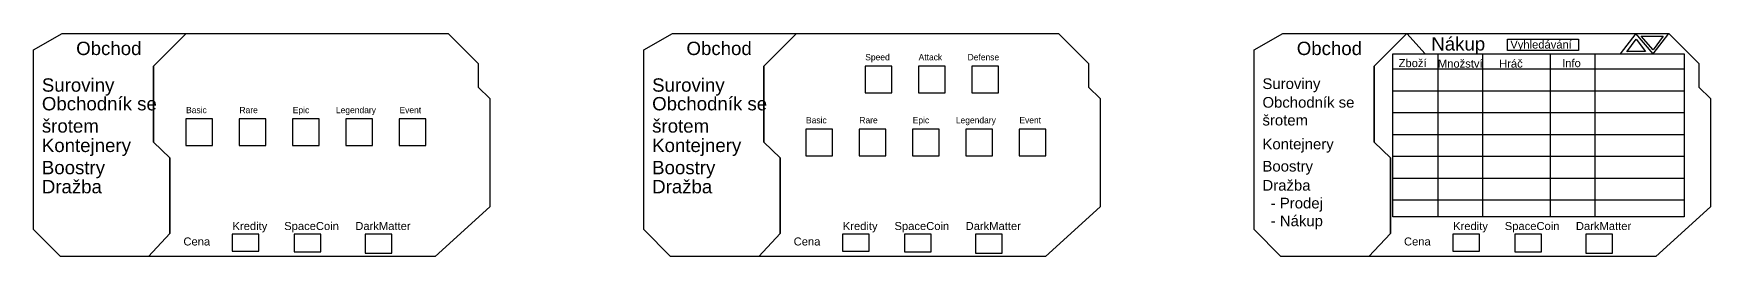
# Model space of a CAD drawing. Header units: millimetres. Extents: x 33057 to 249580, y -15894 to 47997.
# Drawn here: x 55908 to 62194, y -9943 to -9107 of the extents above; entities that cross this region are included whole.
import ezdxf

# ---------------------------------------------------------------- set-up
doc = ezdxf.new("R2010")
doc.units = ezdxf.units.MM
doc.layers.add('Obrys', color=253, linetype='Continuous', lineweight=30)
doc.layers.add('základní', color=4, linetype='Continuous')
doc.styles.get("Standard").update_dxf_attribs({"font": 'arial.ttf'})

msp = doc.modelspace()

# ---------------------------------------------------------------- linework, layer by layer
at = {"layer": 'základní', "lineweight": 30}
for p, q in [((61055.7, -9107.1), (61124.2, -9183.4)), ((61914.2, -9107.1), (61856.1, -9183.4)), ((61979.3, -9183.4), (61914.2, -9107.1)), ((61979.3, -9183.4), (62038.4, -9107.1)), ((59124.9, -9329.2), (59124.9, -9229.2)), ((61003.8, -9239.3), (62095.7, -9239.3)), ((61124.2, -9183.4), (61979.3, -9183.4)), ((61172.4, -9183.4), (61172.4, -9794.5)), ((61340, -9183.4), (61340, -9794.5)), ((61593.5, -9183.4), (61593.5, -9794.5)), ((61761, -9183.4), (61761, -9794.5)), ((61003.8, -9321.2), (62095.7, -9321.2)), ((56578.6, -9527.3), (56578.6, -9427.3)), ((61003.8, -9403.2), (62095.7, -9403.2)), ((58902.6, -9565.3), (58902.6, -9465.3)), ((61003.8, -9485.2), (62095.7, -9485.2)), ((56478.6, -9527.3), (56578.6, -9527.3)), ((58802.6, -9565.3), (58902.6, -9565.3)), ((61003.8, -9567.1), (62095.7, -9567.1)), ((61003.8, -9649.1), (62095.7, -9649.1)), ((61003.8, -9731), (62095.7, -9731))]:
    msp.add_line(p, q, dxfattribs=at)
at = {"layer": 'základní', "color": 6, "lineweight": 30}
for p, q in [((61880.6, -9176.2), (61915.2, -9128.7)), ((61950.9, -9174), (61882.1, -9174)), ((61915.2, -9128.7), (61950.9, -9174))]:
    msp.add_line(p, q, dxfattribs=at)
at = {"layer": 'základní', "color": 152, "lineweight": 30, "true_color": 0x2776bb}
for p, q in [((61979.7, -9167.6), (61935, -9117.5)), ((61935, -9117.5), (62017, -9117.5)), ((62017, -9117.5), (61979.7, -9167.6))]:
    msp.add_line(p, q, dxfattribs=at)
at = {"layer": 'základní', "lineweight": 30}
for points in [[(56338.2, -9942.6), (56008.1, -9942.6), (55907.6, -9842), (55907.6, -9167.9), (56014.8, -9107.1), (56479.9, -9107.1), (56357.5, -9229.8), (56357.5, -9514.2), (56419, -9573.3), (56419, -9856.5)], [(56357.5, -9229.8), (56479.9, -9107.1), (57462.5, -9107.1), (57575.1, -9219.6), (57575.1, -9307.6), (57618.4, -9350.9), (57618.4, -9757.2), (57413.6, -9942.6), (56338.2, -9942.6), (56419, -9856.5), (56419, -9573.3), (56357.5, -9514.2)], [(58626.1, -9942.6), (58296, -9942.6), (58195.6, -9842), (58195.6, -9167.9), (58302.7, -9107.1), (58767.8, -9107.1), (58645.4, -9229.8), (58645.4, -9514.2), (58706.9, -9573.3), (58706.9, -9856.5)], [(58645.4, -9229.8), (58767.8, -9107.1), (59750.4, -9107.1), (59863, -9219.6), (59863, -9307.6), (59906.3, -9350.9), (59906.3, -9757.2), (59701.5, -9942.6), (58626.1, -9942.6), (58706.9, -9856.5), (58706.9, -9573.3), (58645.4, -9514.2)], [(60914.1, -9942.6), (60584, -9942.6), (60483.5, -9842), (60483.5, -9167.9), (60590.7, -9107.1), (61055.7, -9107.1), (60933.4, -9229.8), (60933.4, -9514.2), (60994.9, -9573.3), (60994.9, -9856.5)], [(60933.4, -9229.8), (61055.7, -9107.1), (62038.4, -9107.1), (62150.9, -9219.6), (62150.9, -9307.6), (62194.2, -9350.9), (62194.2, -9757.2), (61989.5, -9942.6), (60914.1, -9942.6), (60994.9, -9856.5), (60994.9, -9573.3), (60933.4, -9514.2)], [(61433.2, -9128.7), (61699.7, -9128.7), (61699.7, -9170.8), (61433.2, -9170.8)], [(59124.9, -9229.2), (59024.9, -9229.2), (59024.9, -9329.2), (59124.9, -9329.2)], [(59324.9, -9229.2), (59224.9, -9229.2), (59224.9, -9329.2), (59324.9, -9329.2)], [(59524.9, -9229.2), (59424.9, -9229.2), (59424.9, -9329.2), (59524.9, -9329.2)], [(61003.8, -9183.4), (62095.7, -9183.4), (62095.7, -9794.5), (61003.8, -9794.5)], [(56578.6, -9427.3), (56478.6, -9427.3), (56478.6, -9527.3), (56578.6, -9527.3)], [(56778.6, -9427.3), (56678.6, -9427.3), (56678.6, -9527.3), (56778.6, -9527.3)], [(56978.6, -9427.3), (56878.6, -9427.3), (56878.6, -9527.3), (56978.6, -9527.3)], [(57178.6, -9427.3), (57078.6, -9427.3), (57078.6, -9527.3), (57178.6, -9527.3)], [(57378.6, -9427.3), (57278.6, -9427.3), (57278.6, -9527.3), (57378.6, -9527.3)], [(58902.6, -9465.3), (58802.6, -9465.3), (58802.6, -9565.3), (58902.6, -9565.3)], [(59102.6, -9465.3), (59002.6, -9465.3), (59002.6, -9565.3), (59102.6, -9565.3)], [(59302.6, -9465.3), (59202.6, -9465.3), (59202.6, -9565.3), (59302.6, -9565.3)], [(59502.6, -9465.3), (59402.6, -9465.3), (59402.6, -9565.3), (59502.6, -9565.3)], [(59702.6, -9465.3), (59602.6, -9465.3), (59602.6, -9565.3), (59702.6, -9565.3)], [(56752.8, -9859), (56652.8, -9859), (56652.8, -9922.9), (56752.8, -9922.9)], [(56984.8, -9859), (56884.8, -9859), (56884.8, -9925.4), (56984.8, -9925.4)], [(57251.3, -9859), (57151.3, -9859), (57151.3, -9930.4), (57251.3, -9930.4)], [(59040.7, -9859), (58940.7, -9859), (58940.7, -9922.9), (59040.7, -9922.9)], [(59272.7, -9859), (59172.7, -9859), (59172.7, -9925.4), (59272.7, -9925.4)], [(59539.2, -9859), (59439.2, -9859), (59439.2, -9930.4), (59539.2, -9930.4)], [(61328.6, -9859), (61228.6, -9859), (61228.6, -9922.9), (61328.6, -9922.9)], [(61560.6, -9859), (61460.6, -9859), (61460.6, -9925.4), (61560.6, -9925.4)], [(61827.2, -9859), (61727.2, -9859), (61727.2, -9930.4), (61827.2, -9930.4)]]:
    msp.add_lwpolyline(points, close=True, dxfattribs=at)

# ---------------------------------------------------------------- texts
at = {"layer": 'Obrys', "attachment_point": 1}
for s, width, heights, insert, char_height in [('Obchod', 273.839, [86], (56067.5, -9137.7), 50), ('Obchod', 273.839, [86], (58355.5, -9137.7), 50), ('Obchod', 273.839, [86], (60643.4, -9137.7), 50), ('Nákup', 273.839, [86], (61147.7, -9120.7), 50), ('Vyhledávání', 273.839, [86], (61444, -9133.2), 30), ('{\\fCascadia Mono|b0|i0|c238|p49;\\H0.79167x;\\C5;Speed}', 202.977, [95.2], (59025.7, -9183.8), 30), ('{\\fCascadia Mono|b0|i0|c238|p49;\\H0.79167x;\\C5;Attack}', 202.977, [95.2], (59225.7, -9183.8), 30), ('{\\fCascadia Mono|b0|i0|c238|p49;\\H0.79167x;Defense}', 202.977, [95.2], (59409.4, -9183.8), 30), ('Zboží', 273.839, [86], (61025.2, -9202.9), 30), ('Množství', 273.839, [86], (61172.4, -9204.6), 30), ('Hráč', 273.839, [86], (61401.9, -9204.5), 30), ('Info', 273.839, [86], (61638.2, -9203.1), 30), ('Suroviny', 273.839, [86], (55938.9, -9275), 50), ('Suroviny', 273.839, [86], (58226.8, -9275), 50), ('Suroviny', 273.839, [86], (60514.7, -9275), 40), ('Obchodník se šrotem', 492.352, [174], (55938.9, -9345), 50), ('Obchodník se šrotem', 492.352, [174], (58226.8, -9345), 50), ('Obchodník se šrotem', 492.352, [174], (60514.7, -9345), 40), ('{\\fCascadia Mono|b0|i0|c238|p49;\\H0.79167x;Basic}', 202.977, [95.2], (56479.5, -9381.8), 30), ('{\\fCascadia Mono|b0|i0|c238|p49;\\H0.79167x;Rare}', 202.977, [95.2], (56679.5, -9381.8), 30), ('{\\fCascadia Mono|b0|i0|c238|p49;\\H0.79167x;Epic}', 202.977, [95.2], (56879.5, -9381.8), 30), ('{\\fCascadia Mono|b0|i0|c238|p49;\\H0.79167x;Legendary}', 202.977, [95.2], (57041.2, -9381.8), 30), ('{\\fCascadia Mono|b0|i0|c238|p49;\\H0.79167x;Event}', 202.977, [95.2], (57279.5, -9381.8), 30), ('{\\fCascadia Mono|b0|i0|c238|p49;\\H0.79167x;Basic}', 202.977, [95.2], (58803.5, -9419.9), 30), ('{\\fCascadia Mono|b0|i0|c238|p49;\\H0.79167x;Rare}', 202.977, [95.2], (59003.5, -9419.9), 30), ('{\\fCascadia Mono|b0|i0|c238|p49;\\H0.79167x;Epic}', 202.977, [95.2], (59203.5, -9419.9), 30), ('{\\fCascadia Mono|b0|i0|c238|p49;\\H0.79167x;Legendary}', 202.977, [95.2], (59365.2, -9419.9), 30), ('{\\fCascadia Mono|b0|i0|c238|p49;\\H0.79167x;Event}', 202.977, [95.2], (59603.5, -9419.9), 30), ('Kontejnery', 327.58, [86], (58226.8, -9501.2), 50), ('Kontejnery', 327.58, [86], (60514.7, -9501.2), 40), ('Boostry', 394.133, [86], (55938.9, -9584.4), 50), ('Boostry', 394.133, [86], (60514.7, -9584.4), 40), ('Dražba', 496.129, [99.2], (55938.9, -9655.9), 50), ('Dražba', 496.129, [99.2], (58226.8, -9655.9), 50), ('Kredity', 573.253, [95.2], (56653.6, -9813.5), 30), ('SpaceCoin', 573.253, [95.2], (56847.4, -9813.5), 30), ('DarkMatter', 573.253, [95.2], (57113.9, -9813.5), 30), ('Kredity', 573.253, [95.2], (58941.5, -9813.5), 30), ('SpaceCoin', 573.253, [95.2], (59135.3, -9813.5), 30), ('DarkMatter', 573.253, [95.2], (59401.9, -9813.5), 30), ('Kredity', 573.253, [95.2], (61229.5, -9813.5), 30), ('SpaceCoin', 573.253, [95.2], (61423.2, -9813.5), 30), ('DarkMatter', 573.253, [95.2], (61689.8, -9813.5), 30), ('Cena', 273.839, [86], (56469.5, -9871.5), 30), ('Cena', 273.839, [86], (58757.4, -9871.5), 30), ('Cena', 273.839, [86], (61045.4, -9871.5), 30)]:
    msp.add_mtext_dynamic_manual_height_columns(s, width=width, gutter_width=12.5, heights=heights, dxfattribs=dict(at, insert=insert, char_height=char_height))
at = {"layer": 'Obrys', "color": 114, "true_color": 0x139b48, "attachment_point": 1}
for s, width, heights, insert, char_height in [('Kontejnery', 327.58, [86], (55938.9, -9501.2), 50), ('Boostry', 394.133, [86], (58226.8, -9584.4), 50), ('Dražba\\P  - Prodej\\P  - Nákup', 473.146, [260.1], (60514.7, -9655.9), 40)]:
    msp.add_mtext_dynamic_manual_height_columns(s, width=width, gutter_width=12.5, heights=heights, dxfattribs=dict(at, insert=insert, char_height=char_height))

doc.saveas('drawing.dxf')
